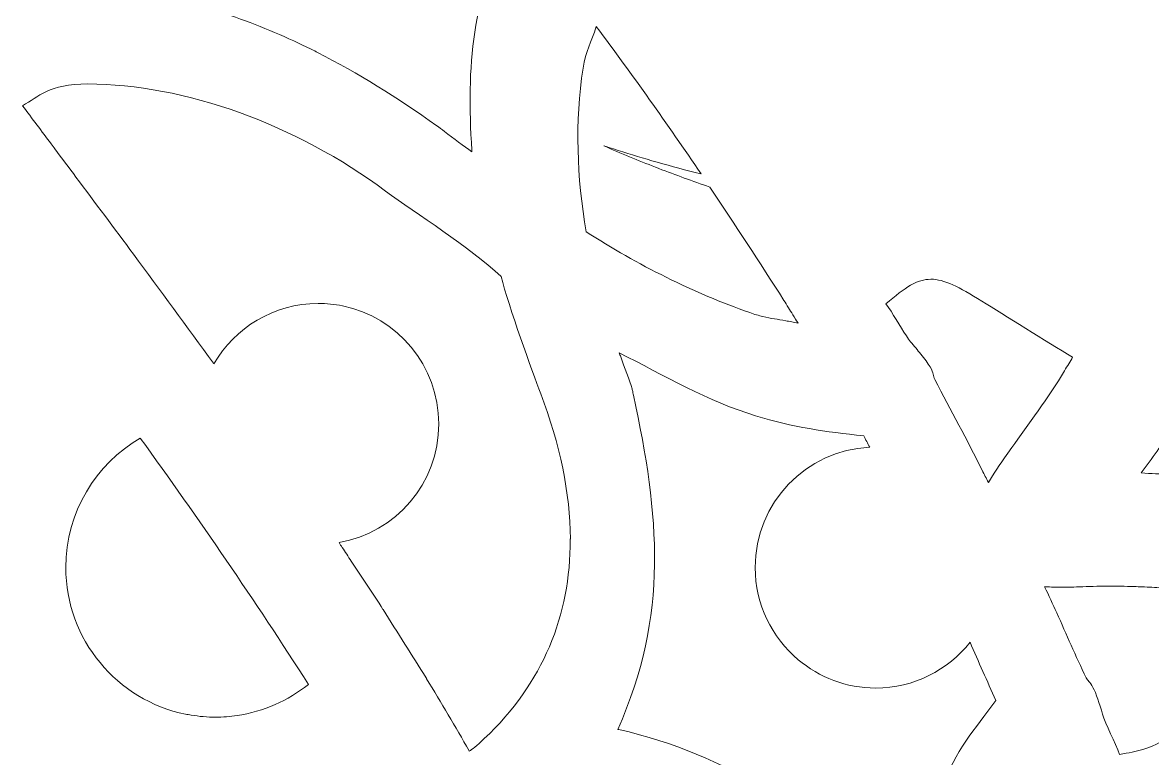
# Model space of a CAD drawing. Header units: millimetres. Extents: x -416 to 1516, y -417 to 43.
# Drawn here: x 848.96 to 870.86, y -141.71 to -127.46 of the extents above; entities that cross this region are included whole.
import ezdxf

# ---------------------------------------------------------------- set-up
doc = ezdxf.new("R2010")
doc.units = ezdxf.units.MM
doc.header["$MEASUREMENT"] = 0
doc.layers.add('Layer 2', color=7, linetype='Continuous')

msp = doc.modelspace()

# ---------------------------------------------------------------- linework, layer by layer
at = {"layer": 'Layer 2', "lineweight": 0}
for points, knots in [([(877.06, -96.44), (878.575, -97.894), (879.93, -99.518), (881.107, -101.277), (882.301, -103.025), (883.265, -104.939), (884.105, -106.905), (884.547, -107.88), (884.893, -108.899), (885.266, -109.908), (885.266, -109.908), (885.755, -111.45), (885.755, -111.45), (885.927, -111.961), (886.042, -112.492), (886.194, -113.011), (886.468, -114.058), (886.719, -115.114), (886.937, -116.18), (887.155, -117.245), (887.341, -118.32), (887.483, -119.404), (887.486, -119.424), (887.489, -119.443), (887.492, -119.463), (887.523, -119.672), (887.543, -119.88), (887.558, -120.088), (887.562, -120.149), (887.564, -120.21), (887.567, -120.271), (887.575, -120.425), (887.578, -120.579), (887.578, -120.732), (887.577, -120.792), (887.578, -120.852), (887.576, -120.912), (887.565, -121.323), (887.523, -121.73), (887.453, -122.129), (887.442, -122.187), (887.43, -122.245), (887.419, -122.303), (887.39, -122.451), (887.356, -122.598), (887.319, -122.743), (887.304, -122.8), (887.291, -122.857), (887.275, -122.914), (887.167, -123.302), (887.031, -123.681), (886.87, -124.048), (886.846, -124.101), (886.821, -124.154), (886.796, -124.207), (886.733, -124.342), (886.666, -124.475), (886.596, -124.607), (886.569, -124.659), (886.542, -124.711), (886.513, -124.762), (886.317, -125.111), (886.096, -125.446), (885.852, -125.764), (885.816, -125.811), (885.779, -125.856), (885.742, -125.902), (885.649, -126.018), (885.552, -126.132), (885.453, -126.243), (885.413, -126.287), (885.374, -126.332), (885.333, -126.376), (884.585, -127.176), (883.672, -127.838), (882.622, -128.299), (882.354, -128.417), (882.082, -128.534), (881.809, -128.65), (881.77, -128.667), (881.731, -128.683), (881.692, -128.7), (881.424, -128.814), (881.154, -128.926), (880.884, -129.037), (880.85, -129.051), (880.817, -129.064), (880.783, -129.078), (880.389, -129.239), (879.996, -129.393), (879.605, -129.542), (879.518, -129.576), (879.431, -129.609), (879.344, -129.642), (878.949, -129.791), (878.557, -129.934), (878.176, -130.065), (878.167, -130.069), (878.158, -130.072), (878.149, -130.075), (878.149, -130.075), (878.148, -130.075), (878.148, -130.075), (877.866, -130.172), (877.591, -130.261), (877.321, -130.346), (877.252, -130.367), (877.184, -130.388), (877.116, -130.409), (876.848, -130.491), (876.585, -130.568), (876.333, -130.635), (876.331, -130.635), (876.328, -130.636), (876.326, -130.637), (876.323, -130.638), (876.32, -130.638), (876.316, -130.639), (876.128, -130.689), (875.944, -130.735), (875.766, -130.775), (875.075, -129.662), (874.367, -128.549), (873.673, -127.452), (873.61, -127.354), (873.61, -127.27), (873.523, -127.107), (873.436, -126.945), (873.211, -126.689), (873.068, -126.487), (872.784, -126.086), (872.459, -125.599), (872.202, -125.179), (872.096, -125.005), (872.001, -124.788), (871.899, -124.631), (871.878, -124.598), (871.857, -124.564), (871.835, -124.537), (871.828, -124.529), (871.824, -124.525), (871.818, -124.517), (871.706, -124.387), (871.677, -124.359), (871.565, -124.246), (869.161, -120.624), (866.654, -117.056), (864.39, -113.34), (864.344, -113.186), (864.346, -113.157), (864.272, -112.982), (864.205, -112.823), (864.036, -112.632), (863.91, -112.453), (863.898, -112.436), (863.884, -112.417), (863.872, -112.4), (863.85, -112.367), (863.829, -112.331), (863.807, -112.297), (863.593, -111.961), (863.383, -111.586), (863.184, -111.236), (863.148, -111.172), (863.111, -111.107), (863.076, -111.046), (863.067, -111.03), (863.057, -111.012), (863.048, -110.995), (862.99, -110.889), (862.928, -110.762), (862.892, -110.713), (862.852, -110.66), (862.856, -110.666), (862.853, -110.661), (862.853, -110.661), (862.853, -110.661), (862.852, -110.66), (862.542, -110.05), (862.256, -109.437), (861.98, -108.821), (860.73, -106.032), (859.808, -103.176), (859.071, -100.17), (859.056, -100.107), (859.042, -100.046), (859.029, -99.983), (858.92, -99.462), (858.783, -98.908), (858.707, -98.392), (858.683, -98.23), (858.69, -98.031), (858.662, -97.921), (858.661, -97.92), (858.661, -97.918), (858.661, -97.917), (858.66, -97.912), (858.659, -97.91), (858.657, -97.906), (858.63, -97.81), (858.602, -97.789), (858.593, -97.732), (858.593, -97.73), (858.592, -97.73), (858.592, -97.728), (858.59, -97.709), (858.587, -97.69), (858.585, -97.671), (858.351, -95.99), (858.141, -94.408), (858.066, -92.695), (857.99, -90.963), (858.022, -89.146), (858.1, -87.386), (858.102, -87.352), (858.113, -87.344), (858.127, -87.263), (858.142, -87.182), (858.131, -87.003), (858.137, -86.873), (858.143, -86.761), (858.15, -86.644), (858.159, -86.526), (858.748, -86.753), (859.339, -86.981), (859.928, -87.208), (864.13, -88.824), (868.276, -90.434), (871.97, -92.65), (873.821, -93.746), (875.533, -95.01), (877.06, -96.44)], [0, 0, 0, 0, 1, 1, 1, 2, 2, 2, 3, 3, 3, 4, 4, 4, 5, 5, 5, 6, 6, 6, 7, 7, 7, 8, 8, 8, 9, 9, 9, 10, 10, 10, 11, 11, 11, 12, 12, 12, 13, 13, 13, 14, 14, 14, 15, 15, 15, 16, 16, 16, 17, 17, 17, 18, 18, 18, 19, 19, 19, 20, 20, 20, 21, 21, 21, 22, 22, 22, 23, 23, 23, 24, 24, 24, 25, 25, 25, 26, 26, 26, 27, 27, 27, 28, 28, 28, 29, 29, 29, 30, 30, 30, 31, 31, 31, 32, 32, 32, 33, 33, 33, 34, 34, 34, 35, 35, 35, 36, 36, 36, 37, 37, 37, 38, 38, 38, 39, 39, 39, 40, 40, 40, 41, 41, 41, 42, 42, 42, 43, 43, 43, 44, 44, 44, 45, 45, 45, 46, 46, 46, 47, 47, 47, 48, 48, 48, 49, 49, 49, 50, 50, 50, 51, 51, 51, 52, 52, 52, 53, 53, 53, 54, 54, 54, 55, 55, 55, 56, 56, 56, 57, 57, 57, 58, 58, 58, 59, 59, 59, 60, 60, 60, 61, 61, 61, 62, 62, 62, 63, 63, 63, 64, 64, 64, 65, 65, 65, 66, 66, 66, 67, 67, 67, 68, 68, 68, 69, 69, 69, 70, 70, 70, 71, 71, 71, 72, 72, 72, 73, 73, 73, 74, 74, 74, 75, 75, 75, 76, 76, 76, 77, 77, 77, 77]), ([(857.669, -129.926), (857.67, -129.936), (857.67, -129.945), (857.671, -129.955), (857.523, -129.858), (857.309, -129.691), (857.14, -129.564), (857.084, -129.521), (857.033, -129.483), (856.99, -129.453), (856.217, -128.904), (855.458, -128.429), (854.681, -128.034), (854.643, -128.015), (854.606, -127.992), (854.567, -127.973), (854.513, -127.946), (854.457, -127.924), (854.402, -127.898), (853.911, -127.662), (853.412, -127.454), (852.896, -127.288), (852.722, -127.232), (852.541, -127.188), (852.363, -127.14), (852.248, -127.109), (852.136, -127.072), (852.019, -127.045), (851.422, -126.906), (850.799, -126.814), (850.14, -126.773), (850.308, -126.033), (850.374, -125.329), (850.362, -124.643), (850.357, -124.35), (850.336, -124.062), (850.304, -123.774), (850.17, -122.575), (849.818, -121.402), (849.367, -120.147), (849.316, -120.005), (849.201, -119.759), (849.121, -119.561), (849.101, -119.514), (849.082, -119.466), (849.069, -119.427), (850.855, -120.207), (852.598, -120.602), (854.547, -120.644), (854.769, -120.917), (854.988, -121.192), (855.21, -121.465), (855.206, -121.465), (855.201, -121.464), (855.197, -121.464), (853.907, -121.464), (852.862, -122.51), (852.862, -123.799), (852.862, -124.686), (853.356, -125.457), (854.084, -125.852), (854.415, -126.032), (854.794, -126.134), (855.197, -126.134), (855.763, -126.134), (856.282, -125.932), (856.686, -125.596), (856.959, -125.37), (857.174, -125.08), (857.322, -124.752), (857.335, -124.722), (857.354, -124.694), (857.366, -124.663), (857.377, -124.637), (857.381, -124.608), (857.391, -124.581), (857.426, -124.483), (857.46, -124.384), (857.482, -124.28), (857.804, -124.681), (858.13, -125.079), (858.451, -125.48), (857.66, -126.931), (857.568, -128.306), (857.669, -129.926)], [0, 0, 0, 0, 1, 1, 1, 2, 2, 2, 3, 3, 3, 4, 4, 4, 5, 5, 5, 6, 6, 6, 7, 7, 7, 8, 8, 8, 9, 9, 9, 10, 10, 10, 11, 11, 11, 12, 12, 12, 13, 13, 13, 14, 14, 14, 15, 15, 15, 16, 16, 16, 17, 17, 17, 18, 18, 18, 19, 19, 19, 20, 20, 20, 21, 21, 21, 22, 22, 22, 23, 23, 23, 24, 24, 24, 25, 25, 25, 26, 26, 26, 27, 27, 27, 28, 28, 28, 28]), ([(860.231, -129.843), (860.231, -129.843), (860.231, -129.843), (860.231, -129.843), (860.231, -129.843), (860.231, -129.843), (860.232, -129.844), (860.232, -129.844), (860.232, -129.844), (860.233, -129.844), (860.233, -129.844), (860.232, -129.844), (860.232, -129.844), (860.231, -129.844), (860.231, -129.843), (860.23, -129.843), (860.23, -129.843), (860.23, -129.843), (860.23, -129.843), (860.23, -129.843), (860.23, -129.843), (860.23, -129.843), (860.23, -129.843), (860.23, -129.843), (860.23, -129.843), (860.23, -129.843), (860.23, -129.843), (860.23, -129.843), (860.23, -129.843), (860.23, -129.843), (860.23, -129.843), (860.23, -129.843), (860.23, -129.843), (860.229, -129.843), (860.23, -129.843), (860.231, -129.844), (860.231, -129.844), (860.561, -129.988), (860.894, -130.124), (861.23, -130.256), (861.23, -130.256), (861.231, -130.256), (861.231, -130.256), (861.252, -130.264), (861.273, -130.271), (861.293, -130.279), (861.294, -130.28), (861.294, -130.28), (861.294, -130.28), (861.621, -130.407), (861.95, -130.526), (862.281, -130.641), (862.768, -131.366), (863.248, -132.097), (863.72, -132.837), (863.75, -132.883), (863.766, -132.915), (863.81, -132.983), (863.853, -133.048), (863.929, -133.183), (863.987, -133.267), (863.99, -133.27), (863.992, -133.274), (863.994, -133.277), (863.908, -133.258), (863.828, -133.243), (863.753, -133.23), (863.602, -133.204), (863.465, -133.185), (863.309, -133.148), (863.231, -133.129), (863.149, -133.105), (863.058, -133.073), (861.971, -132.696), (860.877, -132.142), (859.885, -131.509), (859.705, -130.455), (859.666, -129.376), (859.825, -128.339), (859.878, -127.995), (859.984, -127.838), (860.082, -127.533), (860.787, -128.468), (861.458, -129.421), (862.112, -130.387), (862.11, -130.387), (862.107, -130.386), (862.105, -130.386), (861.823, -130.315), (861.543, -130.238), (861.264, -130.159), (861.229, -130.149), (861.194, -130.14), (861.159, -130.13), (861.159, -130.13), (861.158, -130.13), (861.158, -130.13), (860.909, -130.058), (860.661, -129.98), (860.413, -129.9), (860.353, -129.88), (860.291, -129.863), (860.231, -129.843), (860.231, -129.843), (860.231, -129.843), (860.231, -129.843)], [0, 0, 0, 0, 1, 1, 1, 2, 2, 2, 3, 3, 3, 4, 4, 4, 5, 5, 5, 6, 6, 6, 7, 7, 7, 8, 8, 8, 9, 9, 9, 10, 10, 10, 11, 11, 11, 12, 12, 12, 13, 13, 13, 14, 14, 14, 15, 15, 15, 16, 16, 16, 17, 17, 17, 18, 18, 18, 19, 19, 19, 20, 20, 20, 21, 21, 21, 22, 22, 22, 23, 23, 23, 24, 24, 24, 25, 25, 25, 26, 26, 26, 27, 27, 27, 28, 28, 28, 29, 29, 29, 30, 30, 30, 31, 31, 31, 32, 32, 32, 33, 33, 33, 34, 34, 34, 35, 35, 35, 35]), ([(855.164, -132.942), (855.012, -132.911), (854.855, -132.894), (854.693, -132.894), (853.828, -132.894), (853.075, -133.366), (852.671, -134.065), (852.668, -134.061), (852.665, -134.057), (852.662, -134.053), (852.148, -133.344), (851.631, -132.641), (851.113, -131.943), (850.74, -131.441), (850.369, -130.946), (849.997, -130.449), (849.861, -130.268), (849.725, -130.084), (849.589, -129.903), (849.565, -129.871), (849.54, -129.837), (849.516, -129.805), (849.332, -129.559), (849.147, -129.312), (848.962, -129.065), (849.271, -128.89), (849.471, -128.643), (850.223, -128.644), (852.103, -128.644), (854.273, -129.433), (855.998, -130.718), (856.592, -131.16), (857.623, -131.795), (858.235, -132.37), (858.389, -132.963), (858.836, -134.198), (859.006, -134.644), (859.379, -135.626), (859.575, -136.569), (859.579, -137.454), (859.579, -137.459), (859.578, -137.464), (859.578, -137.468), (859.58, -138.938), (859.05, -140.249), (857.911, -141.324), (857.76, -141.467), (857.672, -141.535), (857.619, -141.564), (857.619, -141.563), (857.618, -141.562), (857.617, -141.561), (857.351, -141.094), (857.078, -140.628), (856.792, -140.163), (856.789, -140.158), (856.787, -140.153), (856.784, -140.148), (856.648, -139.928), (856.508, -139.711), (856.37, -139.492), (856.23, -139.269), (856.092, -139.045), (855.949, -138.824), (855.949, -138.823), (855.948, -138.822), (855.947, -138.821), (855.745, -138.507), (855.538, -138.196), (855.331, -137.885), (855.273, -137.797), (855.216, -137.71), (855.158, -137.622), (855.137, -137.591), (855.117, -137.559), (855.096, -137.527), (856.193, -137.336), (857.028, -136.381), (857.028, -135.229), (857.028, -134.101), (856.228, -133.159), (855.164, -132.942)], [0, 0, 0, 0, 1, 1, 1, 2, 2, 2, 3, 3, 3, 4, 4, 4, 5, 5, 5, 6, 6, 6, 7, 7, 7, 8, 8, 8, 9, 9, 9, 10, 10, 10, 11, 11, 11, 12, 12, 12, 13, 13, 13, 14, 14, 14, 15, 15, 15, 16, 16, 16, 17, 17, 17, 18, 18, 18, 19, 19, 19, 20, 20, 20, 21, 21, 21, 22, 22, 22, 23, 23, 23, 24, 24, 24, 25, 25, 25, 26, 26, 26, 27, 27, 27, 27]), ([(868.134, -135.688), (867.912, -135.999), (867.857, -136.079), (867.682, -136.364), (867.643, -136.283), (867.601, -136.207), (867.561, -136.127), (867.266, -135.533), (866.957, -134.967), (866.642, -134.369), (866.603, -134.296), (866.628, -134.254), (866.552, -134.124), (866.511, -134.054), (866.445, -133.967), (866.37, -133.875), (866.308, -133.798), (866.24, -133.717), (866.174, -133.637), (866.148, -133.606), (866.12, -133.564), (866.092, -133.523), (865.965, -133.337), (865.825, -133.077), (865.697, -132.904), (866.066, -132.578), (866.306, -132.427), (866.566, -132.426), (866.826, -132.425), (867.106, -132.574), (867.555, -132.848), (867.992, -133.115), (868.806, -133.638), (869.314, -133.933), (869.268, -134.019), (869.211, -134.109), (869.158, -134.198), (868.849, -134.716), (868.442, -135.257), (868.134, -135.688)], [0, 0, 0, 0, 1, 1, 1, 2, 2, 2, 3, 3, 3, 4, 4, 4, 5, 5, 5, 6, 6, 6, 7, 7, 7, 8, 8, 8, 9, 9, 9, 10, 10, 10, 11, 11, 11, 12, 12, 12, 13, 13, 13, 13]), ([(863.995, -139.796), (864.402, -140.137), (864.925, -140.344), (865.497, -140.344), (866.239, -140.344), (866.899, -139.997), (867.326, -139.458), (867.492, -139.834), (867.655, -140.21), (867.826, -140.585), (867.398, -141.163), (867.057, -141.552), (866.772, -142.269), (866.488, -142.985), (866.3, -143.969), (866.119, -144.758), (866.049, -144.68), (865.963, -144.573), (865.878, -144.471), (865.812, -144.392), (865.746, -144.314), (865.693, -144.259), (864.144, -142.676), (862.67, -141.651), (860.521, -141.147), (860.521, -141.147), (860.521, -141.147), (860.521, -141.147), (860.508, -141.144), (860.508, -141.146), (860.497, -141.145), (861.489, -138.934), (861.306, -137.004), (860.803, -134.673), (860.796, -134.642), (860.79, -134.611), (860.783, -134.58), (860.781, -134.572), (860.777, -134.56), (860.774, -134.551), (860.732, -134.384), (860.619, -134.126), (860.555, -133.93), (860.546, -133.904), (860.535, -133.874), (860.528, -133.851), (861.374, -134.279), (862.272, -134.801), (863.165, -135.07), (863.901, -135.291), (864.523, -135.386), (865.265, -135.457), (865.302, -135.531), (865.343, -135.606), (865.381, -135.68), (864.146, -135.741), (863.162, -136.759), (863.162, -138.009), (863.162, -138.726), (863.486, -139.367), (863.995, -139.796)], [0, 0, 0, 0, 1, 1, 1, 2, 2, 2, 3, 3, 3, 4, 4, 4, 5, 5, 5, 6, 6, 6, 7, 7, 7, 8, 8, 8, 9, 9, 9, 10, 10, 10, 11, 11, 11, 12, 12, 12, 13, 13, 13, 14, 14, 14, 15, 15, 15, 16, 16, 16, 17, 17, 17, 18, 18, 18, 19, 19, 19, 20, 20, 20, 20]), ([(872.178, -134.817), (872.557, -134.859), (872.921, -134.911), (873.298, -134.95), (873.112, -135.244), (872.939, -135.524), (872.752, -135.824), (872.652, -135.985), (872.549, -136.181), (872.451, -136.351), (872.34, -136.334), (872.223, -136.316), (872.106, -136.299), (871.99, -136.283), (871.874, -136.268), (871.765, -136.257), (871.382, -136.22), (871.021, -136.197), (870.642, -136.179), (870.854, -135.893), (871.055, -135.627), (871.24, -135.314), (871.346, -135.135), (871.454, -134.917), (871.549, -134.725), (871.754, -134.759), (871.975, -134.795), (872.178, -134.817)], [0, 0, 0, 0, 1, 1, 1, 2, 2, 2, 3, 3, 3, 4, 4, 4, 5, 5, 5, 6, 6, 6, 7, 7, 7, 8, 8, 8, 9, 9, 9, 9]), ([(849.799, -138.008), (849.799, -136.939), (850.381, -136.005), (851.244, -135.502), (852.372, -137.066), (853.471, -138.657), (854.501, -140.275), (854.109, -140.588), (853.636, -140.801), (853.118, -140.877), (852.982, -140.897), (852.843, -140.91), (852.701, -140.91), (852.622, -140.91), (852.543, -140.904), (852.465, -140.898), (852.385, -140.892), (852.307, -140.881), (852.229, -140.868), (852.192, -140.862), (852.154, -140.858), (852.117, -140.851), (850.796, -140.58), (849.799, -139.408), (849.799, -138.008)], [0, 0, 0, 0, 1, 1, 1, 2, 2, 2, 3, 3, 3, 4, 4, 4, 5, 5, 5, 6, 6, 6, 7, 7, 7, 8, 8, 8, 8]), ([(870.661, -138.384), (870.789, -138.389), (870.917, -138.396), (871.044, -138.405), (871.097, -138.409), (871.149, -138.412), (871.202, -138.417), (871.373, -138.431), (871.543, -138.448), (871.707, -138.47), (871.709, -138.471), (871.711, -138.471), (871.712, -138.471), (871.576, -139.005), (871.498, -139.806), (871.445, -140.301), (871.357, -141.124), (871.217, -141.381), (870.673, -141.535), (870.547, -141.571), (870.4, -141.601), (870.226, -141.631), (870.142, -141.396), (869.955, -141.053), (869.894, -140.848), (869.832, -140.644), (869.772, -140.449), (869.709, -140.332), (869.646, -140.214), (869.608, -140.209), (869.577, -140.146), (869.371, -139.721), (869.194, -139.306), (869.007, -138.888), (868.931, -138.72), (868.854, -138.552), (868.772, -138.383), (868.774, -138.383), (868.775, -138.383), (868.777, -138.383), (868.84, -138.386), (868.892, -138.389), (868.94, -138.39), (868.945, -138.39), (868.95, -138.39), (868.954, -138.391), (869.003, -138.392), (869.047, -138.393), (869.091, -138.393), (869.092, -138.393), (869.093, -138.393), (869.094, -138.393), (869.188, -138.393), (869.287, -138.39), (869.443, -138.384), (869.619, -138.377), (869.803, -138.372), (869.992, -138.371), (869.993, -138.371), (869.995, -138.372), (869.996, -138.372), (870.163, -138.371), (870.333, -138.373), (870.504, -138.378), (870.556, -138.38), (870.608, -138.382), (870.661, -138.384)], [0, 0, 0, 0, 1, 1, 1, 2, 2, 2, 3, 3, 3, 4, 4, 4, 5, 5, 5, 6, 6, 6, 7, 7, 7, 8, 8, 8, 9, 9, 9, 10, 10, 10, 11, 11, 11, 12, 12, 12, 13, 13, 13, 14, 14, 14, 15, 15, 15, 16, 16, 16, 17, 17, 17, 18, 18, 18, 19, 19, 19, 20, 20, 20, 21, 21, 21, 22, 22, 22, 22])]:
    msp.add_open_spline(points, degree=3, knots=knots, dxfattribs=at)

doc.saveas('drawing.dxf')
